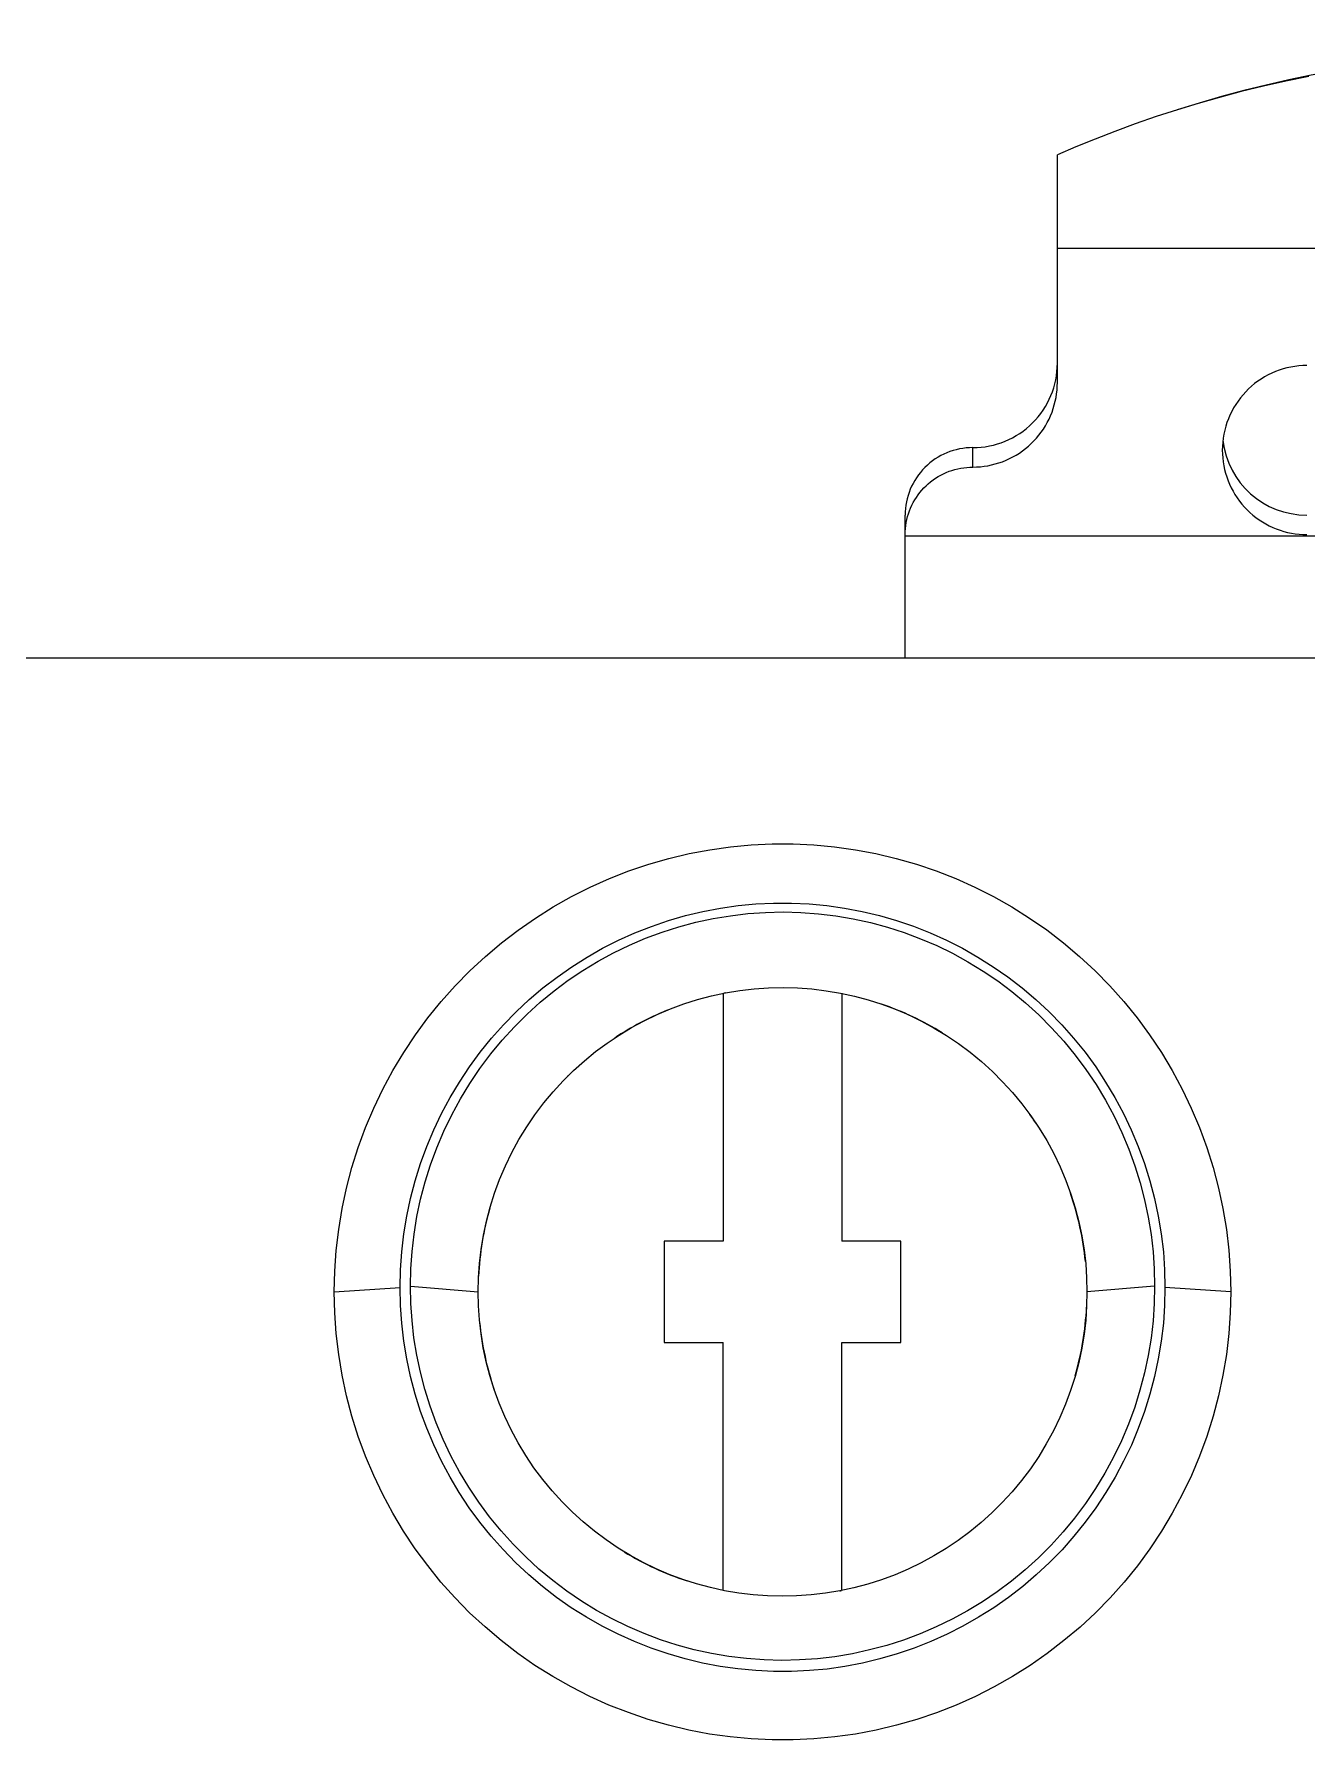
# Model space of a CAD drawing. Header units: millimetres. Extents: x 1019 to 1519, y 1262 to 1448.
# Drawn here: x 1199.28 to 1200.785, y 1271.372 to 1273.39 of the extents above; entities that cross this region are included whole.
import ezdxf

# ---------------------------------------------------------------- set-up
doc = ezdxf.new("R2010")
doc.units = ezdxf.units.MM

msp = doc.modelspace()

# ---------------------------------------------------------------- linework, layer by layer
for p, q in [((1200.7335, 1273.328), (1200.7073, 1273.3216)), ((1200.7602, 1273.3339), (1200.7335, 1273.328)), ((1200.7873, 1273.3395), (1200.7602, 1273.3339)), ((1200.6565, 1273.3076), (1200.6319, 1273.3002)), ((1200.6816, 1273.3148), (1200.6565, 1273.3076)), ((1200.7073, 1273.3216), (1200.6816, 1273.3148)), ((1200.6066, 1273.292), (1200.5819, 1273.2834)), ((1200.6319, 1273.3002), (1200.6066, 1273.292)), ((1200.5346, 1273.2655), (1200.5119, 1273.2563)), ((1200.5579, 1273.2746), (1200.5346, 1273.2655)), ((1200.5819, 1273.2834), (1200.5579, 1273.2746)), ((1200.5119, 1273.2563), (1200.4899, 1273.2468)), ((1200.4899, 1273.136), (1200.4899, 1273.2468)), ((1200.4899, 1272.9776), (1200.4899, 1273.136)), ((1200.5097, 1273.136), (1200.4899, 1273.136)), ((1200.5299, 1273.136), (1200.5097, 1273.136)), ((1200.5505, 1273.136), (1200.5299, 1273.136)), ((1200.5715, 1273.136), (1200.5505, 1273.136)), ((1200.5928, 1273.136), (1200.5715, 1273.136)), ((1200.6144, 1273.136), (1200.5928, 1273.136)), ((1200.6364, 1273.136), (1200.6144, 1273.136)), ((1200.6588, 1273.136), (1200.6364, 1273.136)), ((1200.6814, 1273.136), (1200.6588, 1273.136)), ((1200.7044, 1273.136), (1200.6814, 1273.136)), ((1200.7277, 1273.136), (1200.7044, 1273.136)), ((1200.7513, 1273.136), (1200.7277, 1273.136)), ((1200.7753, 1273.136), (1200.7513, 1273.136)), ((1200.7996, 1273.136), (1200.7753, 1273.136)), ((1200.7308, 1272.9817), (1200.7269, 1272.9791)), ((1200.7349, 1272.9842), (1200.7308, 1272.9817)), ((1200.7391, 1272.9865), (1200.7349, 1272.9842)), ((1200.7434, 1272.9886), (1200.7391, 1272.9865)), ((1200.7478, 1272.9905), (1200.7434, 1272.9886)), ((1200.7522, 1272.9921), (1200.7478, 1272.9905)), ((1200.7567, 1272.9936), (1200.7522, 1272.9921)), ((1200.7613, 1272.9948), (1200.7567, 1272.9936)), ((1200.766, 1272.9958), (1200.7613, 1272.9948)), ((1200.7707, 1272.9966), (1200.766, 1272.9958)), ((1200.7754, 1272.9972), (1200.7707, 1272.9966)), ((1200.7802, 1272.9975), (1200.7754, 1272.9972)), ((1200.7849, 1272.9977), (1200.7802, 1272.9975)), ((1200.4883, 1272.9597), (1200.489, 1272.9642)), ((1200.489, 1272.9642), (1200.4895, 1272.9686)), ((1200.4895, 1272.9686), (1200.4898, 1272.9731)), ((1200.4898, 1272.9731), (1200.4899, 1272.9776)), ((1200.7094, 1272.9631), (1200.7063, 1272.9594)), ((1200.7126, 1272.9666), (1200.7094, 1272.9631)), ((1200.7159, 1272.97), (1200.7126, 1272.9666)), ((1200.7194, 1272.9732), (1200.7159, 1272.97)), ((1200.7231, 1272.9762), (1200.7194, 1272.9732)), ((1200.7269, 1272.9791), (1200.7231, 1272.9762)), ((1200.4819, 1272.9383), (1200.4836, 1272.9425)), ((1200.4836, 1272.9425), (1200.485, 1272.9467)), ((1200.485, 1272.9467), (1200.4863, 1272.951)), ((1200.4863, 1272.951), (1200.4874, 1272.9553)), ((1200.4874, 1272.9553), (1200.4883, 1272.9597)), ((1200.696, 1272.9434), (1200.694, 1272.9391)), ((1200.6983, 1272.9476), (1200.696, 1272.9434)), ((1200.7008, 1272.9516), (1200.6983, 1272.9476)), ((1200.7035, 1272.9556), (1200.7008, 1272.9516)), ((1200.7063, 1272.9594), (1200.7035, 1272.9556)), ((1200.4708, 1272.9188), (1200.4734, 1272.9225)), ((1200.4734, 1272.9225), (1200.4758, 1272.9263)), ((1200.4758, 1272.9263), (1200.478, 1272.9302)), ((1200.478, 1272.9302), (1200.48, 1272.9342)), ((1200.48, 1272.9342), (1200.4819, 1272.9383)), ((1200.6878, 1272.9211), (1200.6867, 1272.9165)), ((1200.689, 1272.9258), (1200.6878, 1272.9211)), ((1200.6904, 1272.9303), (1200.689, 1272.9258)), ((1200.6921, 1272.9347), (1200.6904, 1272.9303)), ((1200.694, 1272.9391), (1200.6921, 1272.9347)), ((1200.4523, 1272.8994), (1200.4557, 1272.9023)), ((1200.4557, 1272.9023), (1200.4591, 1272.9053)), ((1200.4591, 1272.9053), (1200.4622, 1272.9085)), ((1200.4622, 1272.9085), (1200.4653, 1272.9118)), ((1200.4653, 1272.9118), (1200.4681, 1272.9152)), ((1200.4681, 1272.9152), (1200.4708, 1272.9188)), ((1200.685, 1272.9023), (1200.6849, 1272.8976)), ((1200.6854, 1272.907), (1200.685, 1272.9023)), ((1200.6859, 1272.9118), (1200.6854, 1272.907)), ((1200.6867, 1272.9165), (1200.6859, 1272.9118)), ((1200.3899, 1272.8776), (1200.3899, 1272.9005)), ((1200.4122, 1272.8801), (1200.4165, 1272.8812)), ((1200.4165, 1272.8812), (1200.4208, 1272.8825)), ((1200.4208, 1272.8825), (1200.4251, 1272.8839)), ((1200.4251, 1272.8839), (1200.4292, 1272.8856)), ((1200.4292, 1272.8856), (1200.4333, 1272.8875)), ((1200.4333, 1272.8875), (1200.4373, 1272.8895)), ((1200.4373, 1272.8895), (1200.4412, 1272.8917)), ((1200.4412, 1272.8917), (1200.445, 1272.8941)), ((1200.445, 1272.8941), (1200.4487, 1272.8967)), ((1200.4487, 1272.8967), (1200.4523, 1272.8994)), ((1200.6849, 1272.8976), (1200.685, 1272.893)), ((1200.685, 1272.893), (1200.6854, 1272.8884)), ((1200.6854, 1272.8884), (1200.6859, 1272.8838)), ((1200.6859, 1272.8838), (1200.6866, 1272.8792)), ((1200.34, 1272.8601), (1200.3429, 1272.8623)), ((1200.3429, 1272.8623), (1200.3459, 1272.8643)), ((1200.3459, 1272.8643), (1200.3489, 1272.8662)), ((1200.3489, 1272.8662), (1200.352, 1272.868)), ((1200.352, 1272.868), (1200.3552, 1272.8696)), ((1200.3552, 1272.8696), (1200.3585, 1272.8711)), ((1200.3585, 1272.8711), (1200.3618, 1272.8725)), ((1200.3618, 1272.8725), (1200.3652, 1272.8736)), ((1200.3652, 1272.8736), (1200.3686, 1272.8747)), ((1200.3686, 1272.8747), (1200.3721, 1272.8756)), ((1200.3721, 1272.8756), (1200.3756, 1272.8763)), ((1200.3756, 1272.8763), (1200.3792, 1272.8768)), ((1200.3792, 1272.8768), (1200.3828, 1272.8772)), ((1200.3828, 1272.8772), (1200.3863, 1272.8775)), ((1200.3863, 1272.8775), (1200.3899, 1272.8776)), ((1200.3899, 1272.8776), (1200.3944, 1272.8777)), ((1200.3944, 1272.8777), (1200.3989, 1272.878)), ((1200.3989, 1272.878), (1200.4034, 1272.8785)), ((1200.4034, 1272.8785), (1200.4078, 1272.8792)), ((1200.4078, 1272.8792), (1200.4122, 1272.8801)), ((1200.6866, 1272.8792), (1200.6876, 1272.8747)), ((1200.6876, 1272.8747), (1200.6888, 1272.8702)), ((1200.6888, 1272.8702), (1200.6901, 1272.8658)), ((1200.6901, 1272.8658), (1200.6917, 1272.8614)), ((1200.6917, 1272.8614), (1200.6934, 1272.8572)), ((1200.3213, 1272.8386), (1200.3232, 1272.8417)), ((1200.3232, 1272.8417), (1200.3252, 1272.8446)), ((1200.3252, 1272.8446), (1200.3274, 1272.8475)), ((1200.3274, 1272.8475), (1200.3297, 1272.8502)), ((1200.3297, 1272.8502), (1200.3321, 1272.8529)), ((1200.3321, 1272.8529), (1200.3346, 1272.8554)), ((1200.3346, 1272.8554), (1200.3373, 1272.8578)), ((1200.3373, 1272.8578), (1200.34, 1272.8601)), ((1200.6934, 1272.8572), (1200.6954, 1272.853)), ((1200.6954, 1272.853), (1200.6976, 1272.8489)), ((1200.6976, 1272.8489), (1200.6999, 1272.845)), ((1200.6999, 1272.845), (1200.7024, 1272.8411)), ((1200.7024, 1272.8411), (1200.7051, 1272.8373)), ((1200.3099, 1272.7977), (1200.3099, 1272.8207)), ((1200.3128, 1272.8189), (1200.3138, 1272.8223)), ((1200.3138, 1272.8223), (1200.315, 1272.8257)), ((1200.315, 1272.8257), (1200.3164, 1272.8291)), ((1200.3164, 1272.8291), (1200.3179, 1272.8323)), ((1200.3179, 1272.8323), (1200.3195, 1272.8355)), ((1200.3195, 1272.8355), (1200.3213, 1272.8386)), ((1200.7051, 1272.8373), (1200.708, 1272.8337)), ((1200.708, 1272.8337), (1200.711, 1272.8302)), ((1200.711, 1272.8302), (1200.7142, 1272.8269)), ((1200.7142, 1272.8269), (1200.7176, 1272.8237)), ((1200.7176, 1272.8237), (1200.721, 1272.8207)), ((1200.721, 1272.8207), (1200.7247, 1272.8178)), ((1200.3099, 1272.7977), (1200.31, 1272.8013)), ((1200.31, 1272.8013), (1200.3103, 1272.8048)), ((1200.3103, 1272.8048), (1200.3107, 1272.8084)), ((1200.3107, 1272.8084), (1200.3112, 1272.8119)), ((1200.3112, 1272.8119), (1200.3119, 1272.8154)), ((1200.3119, 1272.8154), (1200.3128, 1272.8189)), ((1200.7247, 1272.8178), (1200.7284, 1272.8151)), ((1200.7284, 1272.8151), (1200.7323, 1272.8126)), ((1200.7323, 1272.8126), (1200.7363, 1272.8103)), ((1200.7363, 1272.8103), (1200.7404, 1272.8081)), ((1200.7404, 1272.8081), (1200.7445, 1272.8062)), ((1200.7445, 1272.8062), (1200.7488, 1272.8044)), ((1200.7488, 1272.8044), (1200.7532, 1272.8028)), ((1200.7532, 1272.8028), (1200.7576, 1272.8015)), ((1200.7576, 1272.8015), (1200.762, 1272.8003)), ((1200.762, 1272.8003), (1200.7666, 1272.7994)), ((1200.3099, 1272.7961), (1200.3099, 1272.7977)), ((1200.3099, 1272.7961), (1201.8099, 1272.7961)), ((1200.3099, 1272.6519), (1200.3099, 1272.7961)), ((1200.7666, 1272.7994), (1200.7711, 1272.7986)), ((1200.7711, 1272.7986), (1200.7757, 1272.7981)), ((1200.7757, 1272.7981), (1200.7803, 1272.7978)), ((1200.7803, 1272.7978), (1200.7849, 1272.7977)), ((1195.6949, 1272.6519), (1202.8649, 1272.6519)), ((1200.0305, 1272.4146), (1200.0545, 1272.4203)), ((1200.0545, 1272.4203), (1200.0788, 1272.4249)), ((1200.0788, 1272.4249), (1200.1033, 1272.4283)), ((1200.1033, 1272.4283), (1200.1279, 1272.4306)), ((1200.1279, 1272.4306), (1200.1526, 1272.4318)), ((1200.1526, 1272.4318), (1200.1773, 1272.4318)), ((1200.1773, 1272.4318), (1200.2019, 1272.4306)), ((1200.2019, 1272.4306), (1200.2265, 1272.4283)), ((1200.2265, 1272.4283), (1200.251, 1272.4249)), ((1200.251, 1272.4249), (1200.2753, 1272.4203)), ((1200.2753, 1272.4203), (1200.2994, 1272.4146)), ((1199.9602, 1272.3908), (1199.9832, 1272.3998)), ((1199.9832, 1272.3998), (1200.0067, 1272.4077)), ((1200.0067, 1272.4077), (1200.0305, 1272.4146)), ((1200.2994, 1272.4146), (1200.3232, 1272.4078)), ((1200.3232, 1272.4078), (1200.3466, 1272.3998)), ((1200.3466, 1272.3998), (1200.3697, 1272.3908)), ((1199.9154, 1272.3695), (1199.9375, 1272.3807)), ((1199.9375, 1272.3807), (1199.9602, 1272.3908)), ((1200.3697, 1272.3908), (1200.3923, 1272.3807)), ((1200.3923, 1272.3807), (1200.4144, 1272.3695)), ((1199.8728, 1272.3441), (1199.8938, 1272.3573)), ((1199.8938, 1272.3573), (1199.9154, 1272.3695)), ((1200.0915, 1272.3558), (1200.1124, 1272.3588)), ((1200.1124, 1272.3588), (1200.1334, 1272.3608)), ((1200.1334, 1272.3608), (1200.1544, 1272.3617)), ((1200.1544, 1272.3617), (1200.1754, 1272.3617)), ((1200.1754, 1272.3617), (1200.1965, 1272.3608)), ((1200.1965, 1272.3608), (1200.2174, 1272.3588)), ((1200.2174, 1272.3588), (1200.2383, 1272.3558)), ((1200.4144, 1272.3695), (1200.436, 1272.3573)), ((1200.436, 1272.3573), (1200.4571, 1272.3441)), ((1199.8523, 1272.3299), (1199.8728, 1272.3441)), ((1200.0101, 1272.3343), (1200.0301, 1272.3411)), ((1200.0301, 1272.3411), (1200.0503, 1272.347)), ((1200.0422, 1272.3337), (1200.0623, 1272.3391)), ((1200.0503, 1272.347), (1200.0708, 1272.3519)), ((1200.0623, 1272.3391), (1200.0827, 1272.3435)), ((1200.0708, 1272.3519), (1200.0915, 1272.3558)), ((1200.0827, 1272.3435), (1200.1032, 1272.3469)), ((1200.1032, 1272.3469), (1200.1239, 1272.3494)), ((1200.1239, 1272.3494), (1200.1448, 1272.3508)), ((1200.1448, 1272.3508), (1200.1656, 1272.3513)), ((1200.1656, 1272.3513), (1200.1865, 1272.3508)), ((1200.1865, 1272.3508), (1200.2073, 1272.3492)), ((1200.2073, 1272.3492), (1200.228, 1272.3467)), ((1200.228, 1272.3467), (1200.2485, 1272.3432)), ((1200.2383, 1272.3558), (1200.259, 1272.3519)), ((1200.2485, 1272.3432), (1200.2688, 1272.3388)), ((1200.259, 1272.3519), (1200.2795, 1272.347)), ((1200.2688, 1272.3388), (1200.2889, 1272.3334)), ((1200.2795, 1272.347), (1200.2998, 1272.3412)), ((1200.2998, 1272.3412), (1200.3198, 1272.3344)), ((1200.4571, 1272.3441), (1200.4775, 1272.33)), ((1199.8326, 1272.3148), (1199.8523, 1272.3299)), ((1199.9522, 1272.3084), (1199.9711, 1272.3179)), ((1199.9711, 1272.3179), (1199.9904, 1272.3266)), ((1199.9838, 1272.312), (1200.0029, 1272.3202)), ((1199.9904, 1272.3266), (1200.0101, 1272.3343)), ((1200.0029, 1272.3202), (1200.0224, 1272.3274)), ((1200.0224, 1272.3274), (1200.0422, 1272.3337)), ((1200.2889, 1272.3334), (1200.3086, 1272.327)), ((1200.3086, 1272.327), (1200.3281, 1272.3197)), ((1200.3198, 1272.3344), (1200.3394, 1272.3266)), ((1200.3281, 1272.3197), (1200.3472, 1272.3115)), ((1200.3394, 1272.3266), (1200.3587, 1272.318)), ((1200.3587, 1272.318), (1200.3776, 1272.3084)), ((1200.4775, 1272.33), (1200.4972, 1272.3148)), ((1199.7953, 1272.2818), (1199.8136, 1272.2987)), ((1199.8136, 1272.2987), (1199.8326, 1272.3148)), ((1199.9158, 1272.2866), (1199.9338, 1272.2979)), ((1199.9338, 1272.2979), (1199.9522, 1272.3084)), ((1199.9467, 1272.293), (1199.965, 1272.303)), ((1199.965, 1272.303), (1199.9838, 1272.312)), ((1200.3472, 1272.3115), (1200.3659, 1272.3024)), ((1200.3659, 1272.3024), (1200.3842, 1272.2924)), ((1200.3776, 1272.3084), (1200.396, 1272.2979)), ((1200.396, 1272.2979), (1200.414, 1272.2866)), ((1200.4972, 1272.3148), (1200.5162, 1272.2988)), ((1200.5162, 1272.2988), (1200.5345, 1272.2818)), ((1199.7779, 1272.264), (1199.7953, 1272.2818)), ((1199.8984, 1272.2744), (1199.9158, 1272.2866)), ((1199.9116, 1272.2705), (1199.9289, 1272.2822)), ((1199.9289, 1272.2822), (1199.9467, 1272.293)), ((1200.3842, 1272.2924), (1200.402, 1272.2815)), ((1200.402, 1272.2815), (1200.4194, 1272.2698)), ((1200.414, 1272.2866), (1200.4314, 1272.2745)), ((1200.5345, 1272.2818), (1200.5519, 1272.264)), ((1199.7613, 1272.2454), (1199.7779, 1272.264)), ((1199.8654, 1272.2477), (1199.8816, 1272.2615)), ((1199.8785, 1272.2447), (1199.8947, 1272.258)), ((1199.8816, 1272.2615), (1199.8984, 1272.2744)), ((1199.8947, 1272.258), (1199.9116, 1272.2705)), ((1200.081, 1272.252), (1200.0976, 1272.2556)), ((1200.0976, 1272.2556), (1200.1144, 1272.2584)), ((1200.1144, 1272.2584), (1200.1314, 1272.2604)), ((1200.1314, 1272.2604), (1200.1484, 1272.2615)), ((1200.1484, 1272.2615), (1200.1655, 1272.2619)), ((1200.1655, 1272.2619), (1200.1826, 1272.2615)), ((1200.1826, 1272.2615), (1200.1996, 1272.2603)), ((1200.1996, 1272.2603), (1200.2165, 1272.2582)), ((1200.2165, 1272.2582), (1200.2333, 1272.2554)), ((1200.2333, 1272.2554), (1200.2499, 1272.2518)), ((1200.4194, 1272.2698), (1200.4362, 1272.2572)), ((1200.4314, 1272.2745), (1200.4482, 1272.2615)), ((1200.4362, 1272.2572), (1200.4524, 1272.2437)), ((1200.4482, 1272.2615), (1200.4645, 1272.2477)), ((1200.5519, 1272.264), (1200.5685, 1272.2454)), ((1199.7456, 1272.226), (1199.7613, 1272.2454)), ((1199.8498, 1272.2331), (1199.8654, 1272.2477)), ((1199.8628, 1272.2305), (1199.8785, 1272.2447)), ((1200.0167, 1272.23), (1200.0324, 1272.2366)), ((1200.0324, 1272.2366), (1200.0483, 1272.2425)), ((1200.0483, 1272.2425), (1200.0645, 1272.2476)), ((1200.0645, 1272.2476), (1200.081, 1272.252)), ((1200.0949, 1272.2551), (1200.0949, 1271.9619)), ((1200.2349, 1272.2551), (1200.2349, 1271.9619)), ((1200.2499, 1272.2518), (1200.2663, 1272.2474)), ((1200.2663, 1272.2474), (1200.2825, 1272.2422)), ((1200.2825, 1272.2422), (1200.2984, 1272.2363)), ((1200.2984, 1272.2363), (1200.3141, 1272.2296)), ((1200.4524, 1272.2437), (1200.4681, 1272.2295)), ((1200.4645, 1272.2477), (1200.4801, 1272.2332)), ((1200.5685, 1272.2454), (1200.5842, 1272.2261)), ((1199.7308, 1272.2059), (1199.7456, 1272.226)), ((1199.8207, 1272.2019), (1199.8349, 1272.2179)), ((1199.8335, 1272.1998), (1199.8478, 1272.2156)), ((1199.8349, 1272.2179), (1199.8498, 1272.2331)), ((1199.8478, 1272.2156), (1199.8628, 1272.2305)), ((1199.9864, 1272.2146), (1200.0014, 1272.2226)), ((1200.0014, 1272.2226), (1200.0167, 1272.23)), ((1200.3141, 1272.2296), (1200.3294, 1272.2222)), ((1200.3294, 1272.2222), (1200.3443, 1272.214)), ((1200.4681, 1272.2295), (1200.4831, 1272.2144)), ((1200.4801, 1272.2332), (1200.495, 1272.2179)), ((1200.495, 1272.2179), (1200.5091, 1272.2019)), ((1200.5842, 1272.2261), (1200.599, 1272.206)), ((1199.717, 1272.1852), (1199.7308, 1272.2059)), ((1199.8073, 1272.1853), (1199.8207, 1272.2019)), ((1199.8199, 1272.1834), (1199.8335, 1272.1998)), ((1199.9439, 1272.1861), (1199.9576, 1272.1963)), ((1199.9576, 1272.1963), (1199.9718, 1272.2058)), ((1199.9718, 1272.2058), (1199.9864, 1272.2146)), ((1200.3443, 1272.214), (1200.3589, 1272.2052)), ((1200.3589, 1272.2052), (1200.3731, 1272.1956)), ((1200.3731, 1272.1956), (1200.3869, 1272.1854)), ((1200.4831, 1272.2144), (1200.4974, 1272.1986)), ((1200.4974, 1272.1986), (1200.5109, 1272.1821)), ((1200.5091, 1272.2019), (1200.5226, 1272.1853)), ((1200.599, 1272.206), (1200.6129, 1272.1852)), ((1199.7041, 1272.1637), (1199.717, 1272.1852)), ((1199.7946, 1272.168), (1199.8073, 1272.1853)), ((1199.8071, 1272.1663), (1199.8199, 1272.1834)), ((1199.9178, 1272.1637), (1199.9306, 1272.1752)), ((1199.9306, 1272.1752), (1199.9439, 1272.1861)), ((1200.3869, 1272.1854), (1200.4002, 1272.1744)), ((1200.5109, 1272.1821), (1200.5237, 1272.1649)), ((1200.5226, 1272.1853), (1200.5352, 1272.1681)), ((1200.6129, 1272.1852), (1200.6257, 1272.1638)), ((1199.6923, 1272.1417), (1199.7041, 1272.1637)), ((1199.7828, 1272.1502), (1199.7946, 1272.168)), ((1199.7951, 1272.1485), (1199.8071, 1272.1663)), ((1199.9055, 1272.1515), (1199.9178, 1272.1637)), ((1200.4002, 1272.1744), (1200.413, 1272.1628)), ((1200.413, 1272.1628), (1200.4252, 1272.1506)), ((1200.5237, 1272.1649), (1200.5356, 1272.1471)), ((1200.5352, 1272.1681), (1200.547, 1272.1502)), ((1200.6257, 1272.1638), (1200.6376, 1272.1418)), ((1199.6815, 1272.1192), (1199.6923, 1272.1417)), ((1199.7719, 1272.1318), (1199.7828, 1272.1502)), ((1199.784, 1272.1302), (1199.7951, 1272.1485)), ((1199.8827, 1272.1254), (1199.8938, 1272.1387)), ((1199.8938, 1272.1387), (1199.9055, 1272.1515)), ((1200.4252, 1272.1506), (1200.4369, 1272.1377)), ((1200.4369, 1272.1377), (1200.448, 1272.1243)), ((1200.5356, 1272.1471), (1200.5467, 1272.1287)), ((1200.547, 1272.1502), (1200.558, 1272.1318)), ((1200.6376, 1272.1418), (1200.6483, 1272.1192)), ((1199.6718, 1272.0962), (1199.6815, 1272.1192)), ((1199.7618, 1272.1129), (1199.7719, 1272.1318)), ((1199.7738, 1272.1113), (1199.784, 1272.1302)), ((1199.8722, 1272.1114), (1199.8827, 1272.1254)), ((1200.448, 1272.1243), (1200.4585, 1272.1103)), ((1200.5467, 1272.1287), (1200.5569, 1272.1098)), ((1200.558, 1272.1318), (1200.5681, 1272.113)), ((1200.6483, 1272.1192), (1200.658, 1272.0962)), ((1199.6632, 1272.0728), (1199.6718, 1272.0962)), ((1199.7525, 1272.0936), (1199.7618, 1272.1129)), ((1199.7645, 1272.092), (1199.7738, 1272.1113)), ((1199.8532, 1272.0821), (1199.8624, 1272.097)), ((1199.8624, 1272.097), (1199.8722, 1272.1114)), ((1200.4585, 1272.1103), (1200.4682, 1272.0958)), ((1200.4682, 1272.0958), (1200.4773, 1272.0809)), ((1200.5569, 1272.1098), (1200.5661, 1272.0905)), ((1200.5681, 1272.113), (1200.5773, 1272.0936)), ((1200.658, 1272.0962), (1200.6666, 1272.0728)), ((1199.7369, 1272.0537), (1199.7443, 1272.0738)), ((1199.7443, 1272.0738), (1199.7525, 1272.0936)), ((1199.7561, 1272.0723), (1199.7645, 1272.092)), ((1199.8449, 1272.0667), (1199.8532, 1272.0821)), ((1200.4773, 1272.0809), (1200.4856, 1272.0655)), ((1200.5661, 1272.0905), (1200.5743, 1272.0708)), ((1200.5773, 1272.0936), (1200.5856, 1272.0739)), ((1200.5856, 1272.0739), (1200.5929, 1272.0537)), ((1199.6557, 1272.0489), (1199.6632, 1272.0728)), ((1199.7305, 1272.0332), (1199.7369, 1272.0537)), ((1199.7487, 1272.0522), (1199.7561, 1272.0723)), ((1199.8373, 1272.051), (1199.8449, 1272.0667)), ((1200.4856, 1272.0655), (1200.4931, 1272.0498)), ((1200.5743, 1272.0708), (1200.5816, 1272.0509)), ((1200.5929, 1272.0537), (1200.5993, 1272.0333)), ((1200.6666, 1272.0728), (1200.6741, 1272.0489)), ((1199.6494, 1272.0247), (1199.6557, 1272.0489)), ((1199.7423, 1272.032), (1199.7487, 1272.0522)), ((1199.8244, 1272.0187), (1199.8304, 1272.035)), ((1199.8304, 1272.035), (1199.8373, 1272.051)), ((1200.4931, 1272.0498), (1200.4999, 1272.0338)), ((1200.4999, 1272.0338), (1200.5058, 1272.0176)), ((1200.5816, 1272.0509), (1200.5878, 1272.0309)), ((1200.6741, 1272.0489), (1200.6805, 1272.0248)), ((1199.6442, 1272.0004), (1199.6494, 1272.0247)), ((1199.7251, 1272.0125), (1199.7305, 1272.0332)), ((1199.737, 1272.0116), (1199.7423, 1272.032)), ((1199.8192, 1272.0022), (1199.8244, 1272.0187)), ((1200.5058, 1272.0176), (1200.511, 1272.0013)), ((1200.5878, 1272.0309), (1200.5931, 1272.0107)), ((1200.5993, 1272.0333), (1200.6048, 1272.0125)), ((1200.6805, 1272.0248), (1200.6857, 1272.0004)), ((1199.6401, 1271.9758), (1199.6442, 1272.0004)), ((1199.7206, 1271.9916), (1199.7251, 1272.0125)), ((1199.7326, 1271.991), (1199.737, 1272.0116)), ((1199.8148, 1271.9856), (1199.8192, 1272.0022)), ((1200.511, 1272.0013), (1200.5153, 1271.9849)), ((1200.5931, 1272.0107), (1200.5974, 1271.9904)), ((1200.6048, 1272.0125), (1200.6092, 1271.9916)), ((1200.6857, 1272.0004), (1200.6898, 1271.9758)), ((1199.6372, 1271.9511), (1199.6401, 1271.9758)), ((1199.7172, 1271.9705), (1199.7206, 1271.9916)), ((1199.7292, 1271.9704), (1199.7326, 1271.991)), ((1199.8112, 1271.9689), (1199.8148, 1271.9856)), ((1200.5153, 1271.9849), (1200.5188, 1271.9684)), ((1200.5974, 1271.9904), (1200.6007, 1271.97)), ((1200.6092, 1271.9916), (1200.6127, 1271.9705)), ((1200.6898, 1271.9758), (1200.6927, 1271.9512)), ((1199.7147, 1271.9493), (1199.7172, 1271.9705)), ((1199.7268, 1271.9498), (1199.7292, 1271.9704)), ((1199.8084, 1271.9521), (1199.8112, 1271.9689)), ((1200.0249, 1271.9619), (1200.0249, 1271.8419)), ((1200.0949, 1271.9619), (1200.0249, 1271.9619)), ((1200.3049, 1271.9619), (1200.2349, 1271.9619)), ((1200.3049, 1271.8419), (1200.3049, 1271.9619)), ((1200.5188, 1271.9684), (1200.5215, 1271.9518)), ((1200.6007, 1271.97), (1200.603, 1271.9495)), ((1200.6127, 1271.9705), (1200.6152, 1271.9493)), ((1199.6355, 1271.9265), (1199.6372, 1271.9511)), ((1199.7132, 1271.9282), (1199.7147, 1271.9493)), ((1199.7254, 1271.9292), (1199.7268, 1271.9498)), ((1199.8053, 1271.9186), (1199.8065, 1271.9354)), ((1199.8065, 1271.9354), (1199.8084, 1271.9521)), ((1200.5215, 1271.9518), (1200.5234, 1271.9352)), ((1200.5234, 1271.9352), (1200.5245, 1271.9185)), ((1200.603, 1271.9495), (1200.6045, 1271.9291)), ((1200.6152, 1271.9493), (1200.6166, 1271.9282)), ((1200.6927, 1271.9512), (1200.6944, 1271.9265)), ((1199.6349, 1271.9019), (1199.6355, 1271.9265)), ((1199.7128, 1271.9071), (1199.7132, 1271.9282)), ((1199.7249, 1271.9087), (1199.7254, 1271.9292)), ((1199.8049, 1271.9019), (1199.8053, 1271.9186)), ((1200.5245, 1271.9185), (1200.5249, 1271.9019)), ((1200.6045, 1271.9291), (1200.6049, 1271.9087)), ((1200.6166, 1271.9282), (1200.6171, 1271.9071)), ((1200.6944, 1271.9265), (1200.6949, 1271.9019)), ((1199.6349, 1271.9019), (1199.7128, 1271.9071)), ((1199.6355, 1271.8773), (1199.6349, 1271.9019)), ((1199.7132, 1271.886), (1199.7128, 1271.9071)), ((1199.7249, 1271.9087), (1199.8049, 1271.9019)), ((1199.7254, 1271.8884), (1199.725, 1271.9087)), ((1199.8053, 1271.8854), (1199.8049, 1271.9019)), ((1200.5249, 1271.9019), (1200.5245, 1271.8853)), ((1200.6049, 1271.9087), (1200.5249, 1271.9019)), ((1200.6049, 1271.9087), (1200.6045, 1271.8882)), ((1200.6171, 1271.9071), (1200.6166, 1271.8859)), ((1200.6949, 1271.9019), (1200.6171, 1271.9071)), ((1200.6949, 1271.9019), (1200.6944, 1271.8773)), ((1199.6372, 1271.8526), (1199.6355, 1271.8773)), ((1199.7147, 1271.8648), (1199.7132, 1271.886)), ((1199.7268, 1271.868), (1199.7254, 1271.8884)), ((1199.8065, 1271.8688), (1199.8053, 1271.8854)), ((1200.5245, 1271.8853), (1200.5234, 1271.8686)), ((1200.6045, 1271.8882), (1200.603, 1271.8677)), ((1200.6166, 1271.8859), (1200.6152, 1271.8648)), ((1200.6944, 1271.8773), (1200.6926, 1271.8526)), ((1199.6401, 1271.8279), (1199.6372, 1271.8526)), ((1199.7172, 1271.8436), (1199.7147, 1271.8648)), ((1199.7291, 1271.8476), (1199.7268, 1271.868)), ((1199.8084, 1271.8523), (1199.8065, 1271.8688)), ((1199.8111, 1271.8358), (1199.8084, 1271.8523)), ((1200.5214, 1271.8519), (1200.5187, 1271.8352)), ((1200.5234, 1271.8686), (1200.5214, 1271.8519)), ((1200.603, 1271.8677), (1200.6007, 1271.8472)), ((1200.6152, 1271.8648), (1200.6127, 1271.8436)), ((1200.6926, 1271.8526), (1200.6897, 1271.8279)), ((1199.7206, 1271.8226), (1199.7172, 1271.8436)), ((1199.7324, 1271.8273), (1199.7291, 1271.8476)), ((1199.8145, 1271.8193), (1199.8111, 1271.8358)), ((1200.0249, 1271.8419), (1200.0949, 1271.8419)), ((1200.0949, 1271.5488), (1200.0949, 1271.8419)), ((1200.2349, 1271.5488), (1200.2349, 1271.8419)), ((1200.2349, 1271.8419), (1200.3049, 1271.8419)), ((1200.5187, 1271.8352), (1200.5151, 1271.8185)), ((1200.6007, 1271.8472), (1200.5973, 1271.8266)), ((1200.6127, 1271.8436), (1200.6092, 1271.8226)), ((1199.6442, 1271.8034), (1199.6401, 1271.8279)), ((1199.7251, 1271.8017), (1199.7206, 1271.8226)), ((1199.7367, 1271.8071), (1199.7324, 1271.8273)), ((1199.8188, 1271.8029), (1199.8145, 1271.8193)), ((1200.5151, 1271.8185), (1200.5108, 1271.802)), ((1200.5973, 1271.8266), (1200.593, 1271.8061)), ((1200.6092, 1271.8226), (1200.6048, 1271.8017)), ((1200.6897, 1271.8279), (1200.6857, 1271.8033)), ((1199.6494, 1271.779), (1199.6442, 1271.8034)), ((1199.7305, 1271.781), (1199.7251, 1271.8017)), ((1199.7419, 1271.7869), (1199.7367, 1271.8071)), ((1199.8239, 1271.7866), (1199.8188, 1271.8029)), ((1200.5108, 1271.802), (1200.5056, 1271.7855)), ((1200.593, 1271.8061), (1200.5876, 1271.7858)), ((1200.6048, 1271.8017), (1200.5993, 1271.781)), ((1200.6857, 1271.8033), (1200.6805, 1271.779)), ((1199.6557, 1271.7549), (1199.6494, 1271.779)), ((1199.7369, 1271.7606), (1199.7305, 1271.781)), ((1199.7481, 1271.7669), (1199.7419, 1271.7869)), ((1199.8298, 1271.7705), (1199.8239, 1271.7866)), ((1200.5056, 1271.7855), (1200.4996, 1271.7692)), ((1200.5876, 1271.7858), (1200.5813, 1271.7656)), ((1200.5993, 1271.781), (1200.5929, 1271.7606)), ((1200.6805, 1271.779), (1200.6741, 1271.7549)), ((1199.6632, 1271.7311), (1199.6557, 1271.7549)), ((1199.7442, 1271.7406), (1199.7369, 1271.7606)), ((1199.7553, 1271.7471), (1199.7481, 1271.7669)), ((1199.8365, 1271.7545), (1199.8298, 1271.7705)), ((1199.844, 1271.7388), (1199.8365, 1271.7545)), ((1200.4928, 1271.7532), (1200.4852, 1271.7375)), ((1200.4996, 1271.7692), (1200.4928, 1271.7532)), ((1200.5813, 1271.7656), (1200.5739, 1271.7456)), ((1200.5929, 1271.7606), (1200.5856, 1271.7405)), ((1200.6741, 1271.7549), (1200.6666, 1271.7311)), ((1199.6718, 1271.7077), (1199.6632, 1271.7311)), ((1199.7525, 1271.7209), (1199.7442, 1271.7406)), ((1199.7635, 1271.7274), (1199.7553, 1271.7471)), ((1199.8523, 1271.7235), (1199.844, 1271.7388)), ((1200.4852, 1271.7375), (1200.4768, 1271.7222)), ((1200.5739, 1271.7456), (1200.5656, 1271.7259)), ((1200.5856, 1271.7405), (1200.5774, 1271.7208)), ((1200.6666, 1271.7311), (1200.658, 1271.7077)), ((1199.7616, 1271.7016), (1199.7525, 1271.7209)), ((1199.7727, 1271.7081), (1199.7635, 1271.7274)), ((1199.8613, 1271.7085), (1199.8523, 1271.7235)), ((1200.4768, 1271.7222), (1200.4678, 1271.7073)), ((1200.5656, 1271.7259), (1200.5564, 1271.7066)), ((1200.5774, 1271.7208), (1200.5682, 1271.7016)), ((1199.6815, 1271.6848), (1199.6718, 1271.7077)), ((1199.7717, 1271.6828), (1199.7616, 1271.7016)), ((1199.7828, 1271.6893), (1199.7727, 1271.7081)), ((1199.871, 1271.694), (1199.8613, 1271.7085)), ((1199.8815, 1271.68), (1199.871, 1271.694)), ((1200.458, 1271.6928), (1200.4475, 1271.6789)), ((1200.4678, 1271.7073), (1200.458, 1271.6928)), ((1200.5564, 1271.7066), (1200.5462, 1271.6877)), ((1200.5682, 1271.7016), (1200.5581, 1271.6828)), ((1200.658, 1271.7077), (1200.6484, 1271.6847)), ((1199.6922, 1271.6623), (1199.6815, 1271.6848)), ((1199.7826, 1271.6645), (1199.7717, 1271.6828)), ((1199.7938, 1271.6709), (1199.7828, 1271.6893)), ((1199.8057, 1271.6531), (1199.7938, 1271.6709)), ((1199.8925, 1271.6666), (1199.8815, 1271.68)), ((1200.4475, 1271.6789), (1200.4364, 1271.6655)), ((1200.5462, 1271.6877), (1200.5351, 1271.6694)), ((1200.5581, 1271.6828), (1200.5472, 1271.6645)), ((1200.6484, 1271.6847), (1200.6376, 1271.6622)), ((1199.704, 1271.6403), (1199.6922, 1271.6623)), ((1199.7944, 1271.6467), (1199.7826, 1271.6645)), ((1199.8185, 1271.6359), (1199.8057, 1271.6531)), ((1199.9042, 1271.6537), (1199.8925, 1271.6666)), ((1199.9164, 1271.6414), (1199.9042, 1271.6537)), ((1200.4247, 1271.6527), (1200.4125, 1271.6406)), ((1200.4364, 1271.6655), (1200.4247, 1271.6527)), ((1200.5231, 1271.6516), (1200.5103, 1271.6345)), ((1200.5351, 1271.6694), (1200.5231, 1271.6516)), ((1200.5472, 1271.6645), (1200.5355, 1271.6467)), ((1200.6376, 1271.6622), (1200.6258, 1271.6403)), ((1199.7168, 1271.619), (1199.704, 1271.6403)), ((1199.8069, 1271.6296), (1199.7944, 1271.6467)), ((1199.832, 1271.6193), (1199.8185, 1271.6359)), ((1199.9292, 1271.6298), (1199.9164, 1271.6414)), ((1200.4125, 1271.6406), (1200.3997, 1271.629)), ((1200.5103, 1271.6345), (1200.4968, 1271.618)), ((1200.5355, 1271.6467), (1200.5229, 1271.6295)), ((1200.6258, 1271.6403), (1200.613, 1271.6189)), ((1199.7306, 1271.5982), (1199.7168, 1271.619)), ((1199.8203, 1271.613), (1199.8069, 1271.6296)), ((1199.8344, 1271.5971), (1199.8203, 1271.613)), ((1199.8463, 1271.6035), (1199.832, 1271.6193)), ((1199.9425, 1271.6189), (1199.9292, 1271.6298)), ((1199.9562, 1271.6086), (1199.9425, 1271.6189)), ((1200.3864, 1271.6181), (1200.3727, 1271.6079)), ((1200.3997, 1271.629), (1200.3864, 1271.6181)), ((1200.4968, 1271.618), (1200.4825, 1271.6023)), ((1200.5095, 1271.6129), (1200.4954, 1271.597)), ((1200.5229, 1271.6295), (1200.5095, 1271.6129)), ((1200.613, 1271.6189), (1200.5993, 1271.5982)), ((1199.7453, 1271.5782), (1199.7306, 1271.5982)), ((1199.8493, 1271.5818), (1199.8344, 1271.5971)), ((1199.8612, 1271.5884), (1199.8463, 1271.6035)), ((1199.9704, 1271.599), (1199.9562, 1271.6086)), ((1199.985, 1271.5901), (1199.9704, 1271.599)), ((1200, 1271.5819), (1199.985, 1271.5901)), ((1200.3439, 1271.5896), (1200.3289, 1271.5814)), ((1200.3585, 1271.5984), (1200.3439, 1271.5896)), ((1200.3727, 1271.6079), (1200.3585, 1271.5984)), ((1200.4825, 1271.6023), (1200.4675, 1271.5873)), ((1200.4954, 1271.597), (1200.4806, 1271.5818)), ((1200.5993, 1271.5982), (1200.5845, 1271.5781)), ((1199.761, 1271.5588), (1199.7453, 1271.5782)), ((1199.8648, 1271.5673), (1199.8493, 1271.5818)), ((1199.8768, 1271.5741), (1199.8612, 1271.5884)), ((1199.8931, 1271.5607), (1199.8768, 1271.5741)), ((1200.0153, 1271.5745), (1200, 1271.5819)), ((1200.031, 1271.5678), (1200.0153, 1271.5745)), ((1200.3136, 1271.5741), (1200.2979, 1271.5674)), ((1200.3289, 1271.5814), (1200.3136, 1271.5741)), ((1200.4519, 1271.5732), (1200.4357, 1271.5598)), ((1200.4675, 1271.5873), (1200.4519, 1271.5732)), ((1200.4806, 1271.5818), (1200.465, 1271.5673)), ((1200.5845, 1271.5781), (1200.5689, 1271.5588)), ((1199.7775, 1271.5403), (1199.761, 1271.5588)), ((1199.881, 1271.5536), (1199.8648, 1271.5673)), ((1199.8978, 1271.5406), (1199.881, 1271.5536)), ((1199.9099, 1271.548), (1199.8931, 1271.5607)), ((1200.0469, 1271.5618), (1200.031, 1271.5678)), ((1200.0631, 1271.5566), (1200.0469, 1271.5618)), ((1200.0796, 1271.5522), (1200.0631, 1271.5566)), ((1200.0963, 1271.5485), (1200.0796, 1271.5522)), ((1200.2492, 1271.5519), (1200.2325, 1271.5483)), ((1200.2657, 1271.5563), (1200.2492, 1271.5519)), ((1200.2819, 1271.5615), (1200.2657, 1271.5563)), ((1200.2979, 1271.5674), (1200.2819, 1271.5615)), ((1200.4357, 1271.5598), (1200.4188, 1271.5472)), ((1200.4489, 1271.5535), (1200.432, 1271.5406)), ((1200.465, 1271.5673), (1200.4489, 1271.5535)), ((1200.5689, 1271.5588), (1200.5523, 1271.5402)), ((1199.7949, 1271.5225), (1199.7775, 1271.5403)), ((1199.9151, 1271.5284), (1199.8978, 1271.5406)), ((1199.9272, 1271.5362), (1199.9099, 1271.548)), ((1199.945, 1271.5253), (1199.9272, 1271.5362)), ((1200.1131, 1271.5457), (1200.0963, 1271.5485)), ((1200.1301, 1271.5436), (1200.1131, 1271.5457)), ((1200.1472, 1271.5424), (1200.1301, 1271.5436)), ((1200.1643, 1271.5419), (1200.1472, 1271.5424)), ((1200.1815, 1271.5423), (1200.1643, 1271.5419)), ((1200.1986, 1271.5435), (1200.1815, 1271.5423)), ((1200.2156, 1271.5455), (1200.1986, 1271.5435)), ((1200.2325, 1271.5483), (1200.2156, 1271.5455)), ((1200.4015, 1271.5355), (1200.3837, 1271.5246)), ((1200.4188, 1271.5472), (1200.4015, 1271.5355)), ((1200.432, 1271.5406), (1200.4147, 1271.5284)), ((1200.5523, 1271.5402), (1200.5349, 1271.5224)), ((1199.8131, 1271.5056), (1199.7949, 1271.5225)), ((1199.9331, 1271.5171), (1199.9151, 1271.5284)), ((1199.9515, 1271.5066), (1199.9331, 1271.5171)), ((1199.9633, 1271.5153), (1199.945, 1271.5253)), ((1199.9821, 1271.5061), (1199.9633, 1271.5153)), ((1200.3654, 1271.5147), (1200.3466, 1271.5056)), ((1200.3837, 1271.5246), (1200.3654, 1271.5147)), ((1200.3967, 1271.5171), (1200.3783, 1271.5066)), ((1200.4147, 1271.5284), (1200.3967, 1271.5171)), ((1200.5349, 1271.5224), (1200.5167, 1271.5055)), ((1199.8321, 1271.4895), (1199.8131, 1271.5056)), ((1199.8518, 1271.4744), (1199.8321, 1271.4895)), ((1199.9704, 1271.497), (1199.9515, 1271.5066)), ((1199.9897, 1271.4883), (1199.9704, 1271.497)), ((1200.0012, 1271.4979), (1199.9821, 1271.5061)), ((1200.0207, 1271.4905), (1200.0012, 1271.4979)), ((1200.0405, 1271.4841), (1200.0207, 1271.4905)), ((1200.3079, 1271.4901), (1200.2881, 1271.4838)), ((1200.3275, 1271.4974), (1200.3079, 1271.4901)), ((1200.3466, 1271.5056), (1200.3275, 1271.4974)), ((1200.3594, 1271.497), (1200.3401, 1271.4883)), ((1200.3783, 1271.5066), (1200.3594, 1271.497)), ((1200.4977, 1271.4895), (1200.478, 1271.4743)), ((1200.5167, 1271.5055), (1200.4977, 1271.4895)), ((1199.8721, 1271.4601), (1199.8518, 1271.4744)), ((1200.0094, 1271.4805), (1199.9897, 1271.4883)), ((1200.0295, 1271.4737), (1200.0094, 1271.4805)), ((1200.0498, 1271.4678), (1200.0295, 1271.4737)), ((1200.0606, 1271.4787), (1200.0405, 1271.4841)), ((1200.081, 1271.4742), (1200.0606, 1271.4787)), ((1200.1016, 1271.4707), (1200.081, 1271.4742)), ((1200.1224, 1271.4682), (1200.1016, 1271.4707)), ((1200.2269, 1271.4705), (1200.2061, 1271.468)), ((1200.2475, 1271.4739), (1200.2269, 1271.4705)), ((1200.2679, 1271.4784), (1200.2475, 1271.4739)), ((1200.2881, 1271.4838), (1200.2679, 1271.4784)), ((1200.3003, 1271.4737), (1200.28, 1271.4678)), ((1200.3204, 1271.4805), (1200.3003, 1271.4737)), ((1200.3401, 1271.4883), (1200.3204, 1271.4805)), ((1200.478, 1271.4743), (1200.4577, 1271.4601)), ((1199.8931, 1271.4469), (1199.8721, 1271.4601)), ((1200.0704, 1271.4629), (1200.0498, 1271.4678)), ((1200.0912, 1271.4589), (1200.0704, 1271.4629)), ((1200.1121, 1271.456), (1200.0912, 1271.4589)), ((1200.1332, 1271.454), (1200.1121, 1271.456)), ((1200.1432, 1271.4666), (1200.1224, 1271.4682)), ((1200.1543, 1271.453), (1200.1332, 1271.454)), ((1200.1642, 1271.4661), (1200.1432, 1271.4666)), ((1200.1755, 1271.453), (1200.1543, 1271.453)), ((1200.1851, 1271.4666), (1200.1642, 1271.4661)), ((1200.1966, 1271.454), (1200.1755, 1271.453)), ((1200.2061, 1271.468), (1200.1851, 1271.4666)), ((1200.2177, 1271.4559), (1200.1966, 1271.454)), ((1200.2386, 1271.4589), (1200.2177, 1271.4559)), ((1200.2594, 1271.4629), (1200.2386, 1271.4589)), ((1200.28, 1271.4678), (1200.2594, 1271.4629)), ((1200.4577, 1271.4601), (1200.4367, 1271.4469)), ((1199.9148, 1271.4347), (1199.8931, 1271.4469)), ((1199.9369, 1271.4235), (1199.9148, 1271.4347)), ((1200.415, 1271.4347), (1200.3929, 1271.4235)), ((1200.4367, 1271.4469), (1200.415, 1271.4347)), ((1199.9596, 1271.4133), (1199.9369, 1271.4235)), ((1199.9827, 1271.4043), (1199.9596, 1271.4133)), ((1200.3702, 1271.4133), (1200.3471, 1271.4042)), ((1200.3929, 1271.4235), (1200.3702, 1271.4133)), ((1200.0061, 1271.3963), (1199.9827, 1271.4043)), ((1200.03, 1271.3894), (1200.0061, 1271.3963)), ((1200.0541, 1271.3836), (1200.03, 1271.3894)), ((1200.2998, 1271.3894), (1200.2757, 1271.3836)), ((1200.3236, 1271.3963), (1200.2998, 1271.3894)), ((1200.3471, 1271.4042), (1200.3236, 1271.3963)), ((1200.0785, 1271.379), (1200.0541, 1271.3836)), ((1200.103, 1271.3756), (1200.0785, 1271.379)), ((1200.1277, 1271.3732), (1200.103, 1271.3756)), ((1200.1525, 1271.3721), (1200.1277, 1271.3732)), ((1200.1773, 1271.3721), (1200.1525, 1271.3721)), ((1200.2021, 1271.3732), (1200.1773, 1271.3721)), ((1200.2268, 1271.3755), (1200.2021, 1271.3732)), ((1200.2513, 1271.379), (1200.2268, 1271.3755)), ((1200.2757, 1271.3836), (1200.2513, 1271.379))]:
    msp.add_line(p, q)
for start, end in [(100.7439, 101.113), (58.3386, 71.0421), (112.2838, 123.4583), (134.7317, 135.3753), (33.2165, 35.6388), (5.7537, 18.8653), (164.0147, 177.0594), (344.0973, 357.1063), (185.7004, 198.7768), (238.664, 251.739), (280.8405, 281.1544)]:
    msp.add_arc((1200.1649, 1271.9019), 0.36, start, end)
for centre, major_axis, start_param, end_param in [((1201.0599, 1271.9743), (1.3963, 0), 1.258926, 1.882667), ((1200.3899, 1273.0003), (-0.1, 0), 1.570796, 3.141593), ((1200.7849, 1272.9205), (-0.1, 0), 0.11493, 1.570796), ((1200.3899, 1272.8207), (0.08, 0), 1.570796, 3.141593)]:
    msp.add_ellipse(centre, major_axis=major_axis, ratio=0.997564, start_param=start_param, end_param=end_param)

doc.saveas('drawing.dxf')
